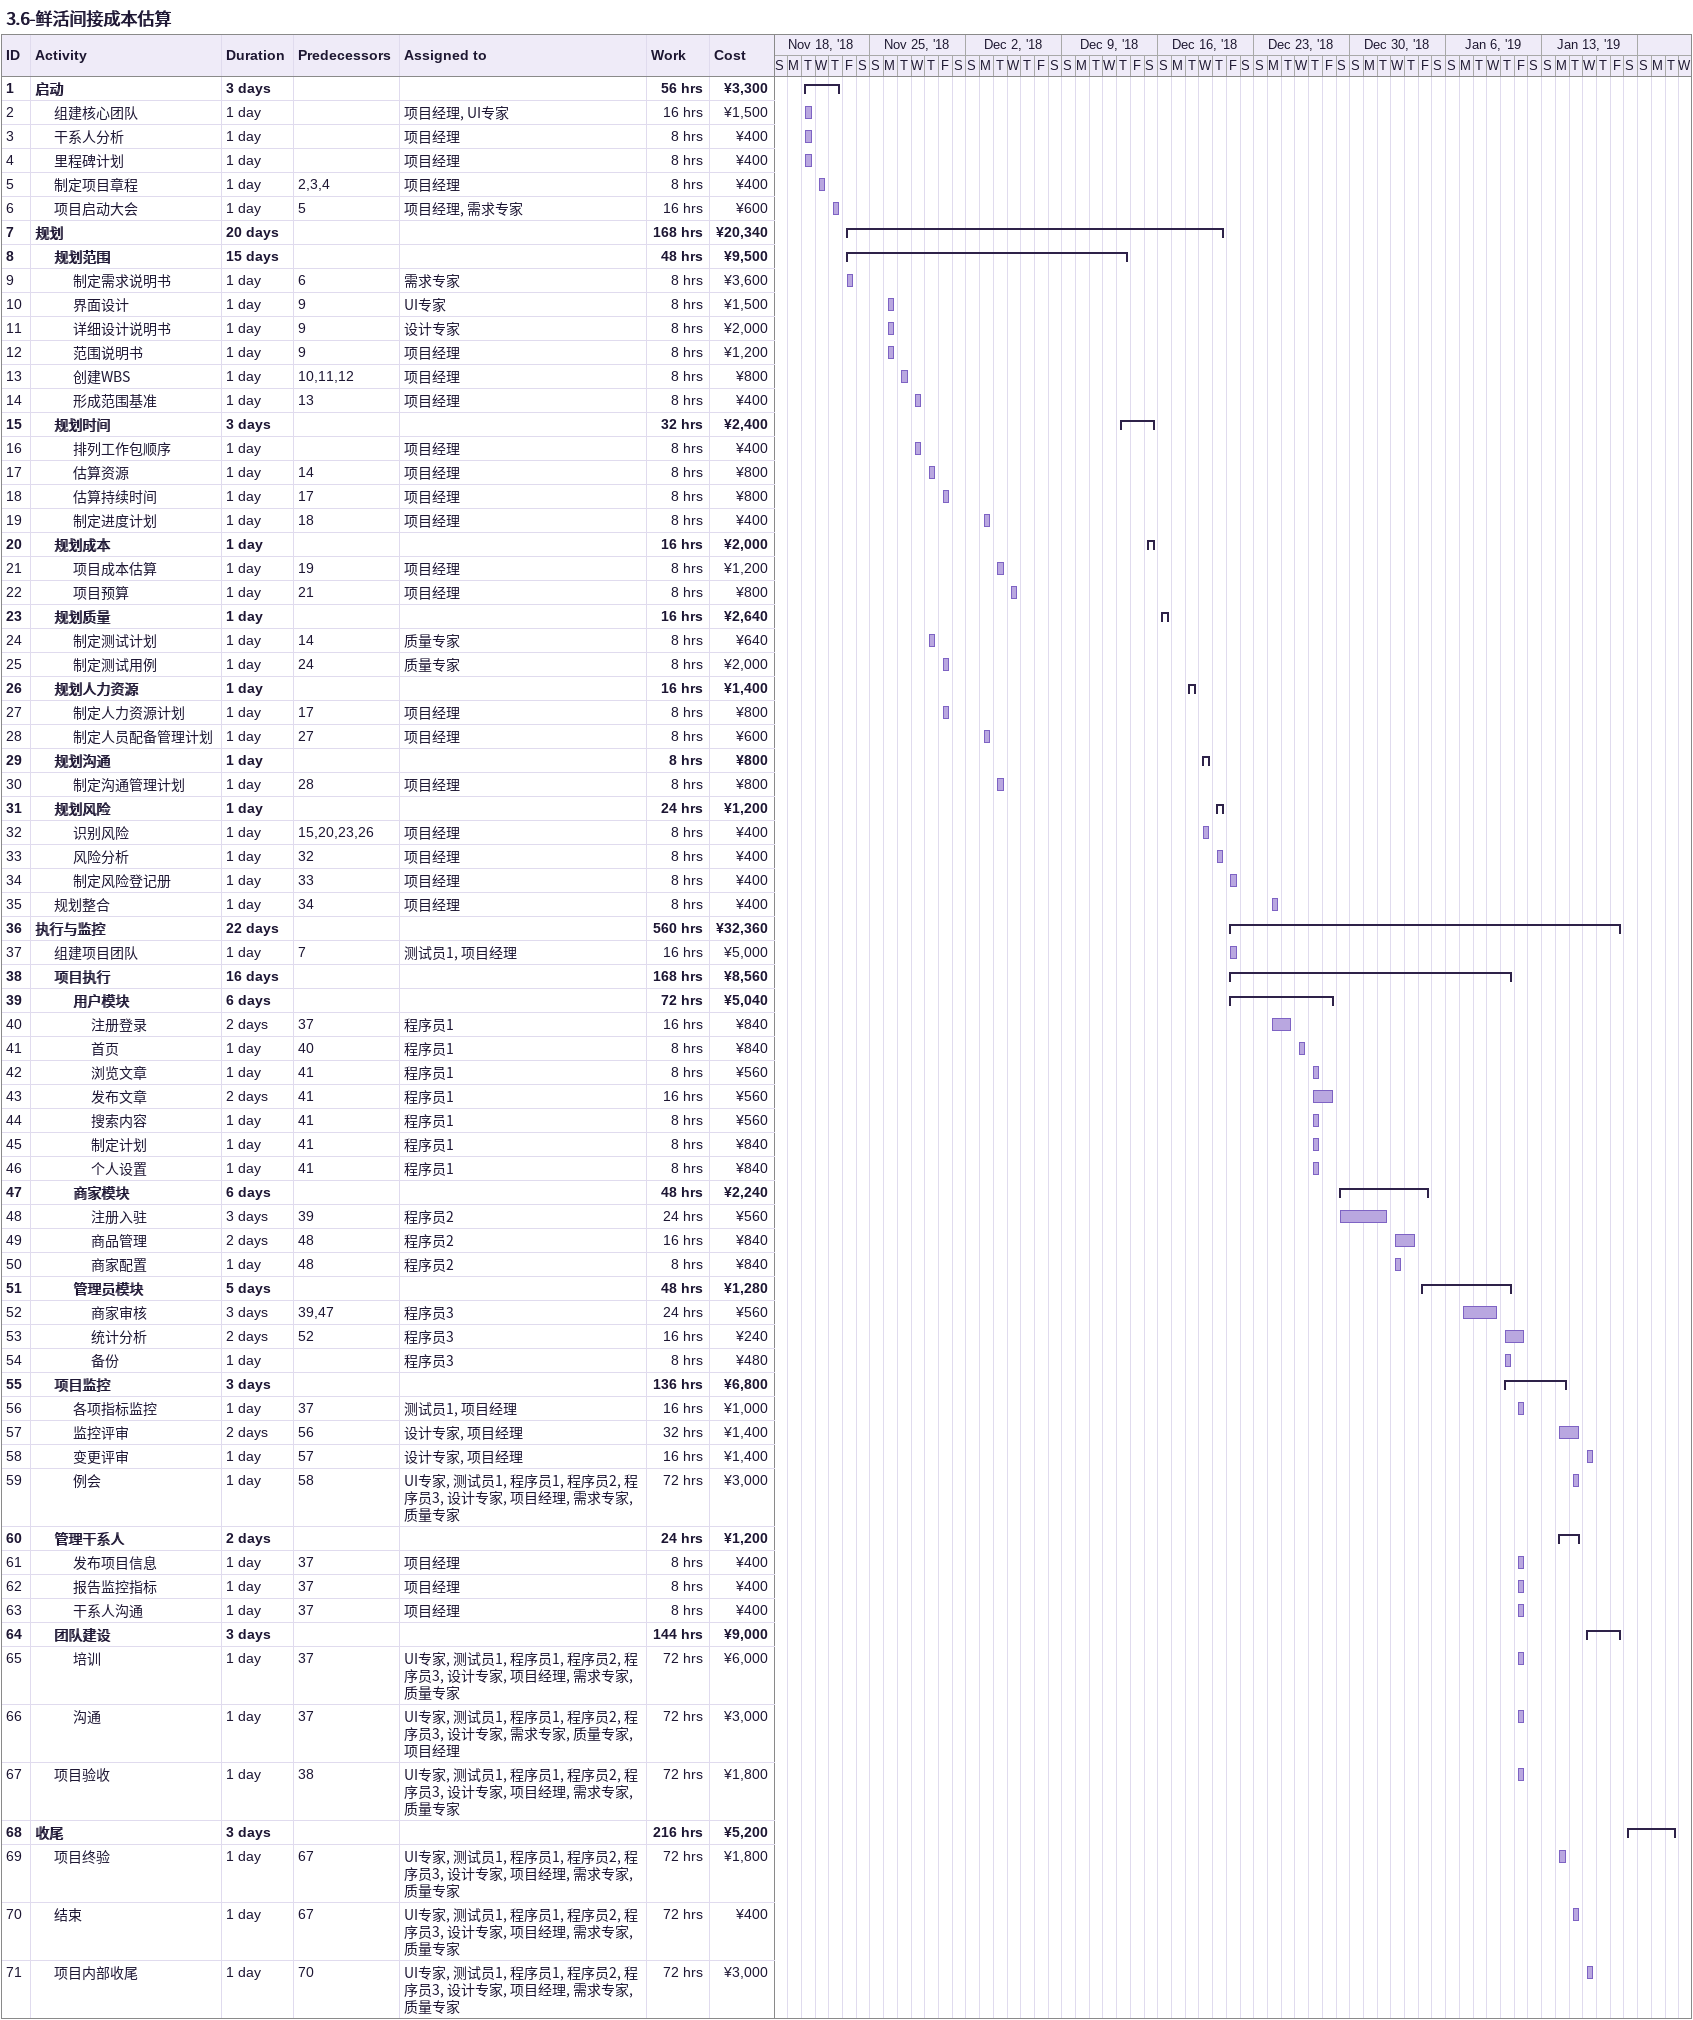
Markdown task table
3.6-鲜活间接成本估算

| ID | Level | Task | Duration | Start | Finish | Predecessors | Resources | Work (h) | Cost (¥) |
|---|---|---|---|---|---|---|---|---|---|
| 1 | 1 | **启动** | 3d | 2018-11-20 | 2018-11-22 |  |  | 56 | 3300 |
| 2 | 2 | 组建核心团队 | 1d | 2018-11-20 | 2018-11-20 |  | 项目经理, UI专家 | 16 | 1500 |
| 3 | 2 | 干系人分析 | 1d | 2018-11-20 | 2018-11-20 |  | 项目经理 | 8 | 400 |
| 4 | 2 | 里程碑计划 | 1d | 2018-11-20 | 2018-11-20 |  | 项目经理 | 8 | 400 |
| 5 | 2 | 制定项目章程 | 1d | 2018-11-21 | 2018-11-21 | 2, 3, 4 | 项目经理 | 8 | 400 |
| 6 | 2 | 项目启动大会 | 1d | 2018-11-22 | 2018-11-22 | 5 | 项目经理, 需求专家 | 16 | 600 |
| 7 | 1 | **规划** | 20d | 2018-11-23 | 2018-12-20 |  |  | 168 | 20340 |
| 8 | 2 | **规划范围** | 15d | 2018-11-23 | 2018-12-13 |  |  | 48 | 9500 |
| 9 | 3 | 制定需求说明书 | 1d | 2018-11-23 | 2018-11-23 | 6 | 需求专家 | 8 | 3600 |
| 10 | 3 | 界面设计 | 1d | 2018-11-26 | 2018-11-26 | 9 | UI专家 | 8 | 1500 |
| 11 | 3 | 详细设计说明书 | 1d | 2018-11-26 | 2018-11-26 | 9 | 设计专家 | 8 | 2000 |
| 12 | 3 | 范围说明书 | 1d | 2018-11-26 | 2018-11-26 | 9 | 项目经理 | 8 | 1200 |
| 13 | 3 | 创建WBS | 1d | 2018-11-27 | 2018-11-27 | 10, 11, 12 | 项目经理 | 8 | 800 |
| 14 | 3 | 形成范围基准 | 1d | 2018-11-28 | 2018-11-28 | 13 | 项目经理 | 8 | 400 |
| 15 | 2 | **规划时间** | 3d | 2018-12-13 | 2018-12-15 |  |  | 32 | 2400 |
| 16 | 3 | 排列工作包顺序 | 1d | 2018-11-28 | 2018-11-28 |  | 项目经理 | 8 | 400 |
| 17 | 3 | 估算资源 | 1d | 2018-11-29 | 2018-11-29 | 14 | 项目经理 | 8 | 800 |
| 18 | 3 | 估算持续时间 | 1d | 2018-11-30 | 2018-11-30 | 17 | 项目经理 | 8 | 800 |
| 19 | 3 | 制定进度计划 | 1d | 2018-12-03 | 2018-12-03 | 18 | 项目经理 | 8 | 400 |
| 20 | 2 | **规划成本** | 1d | 2018-12-15 | 2018-12-15 |  |  | 16 | 2000 |
| 21 | 3 | 项目成本估算 | 1d | 2018-12-04 | 2018-12-04 | 19 | 项目经理 | 8 | 1200 |
| 22 | 3 | 项目预算 | 1d | 2018-12-05 | 2018-12-05 | 21 | 项目经理 | 8 | 800 |
| 23 | 2 | **规划质量** | 1d | 2018-12-16 | 2018-12-16 |  |  | 16 | 2640 |
| 24 | 3 | 制定测试计划 | 1d | 2018-11-29 | 2018-11-29 | 14 | 质量专家 | 8 | 640 |
| 25 | 3 | 制定测试用例 | 1d | 2018-11-30 | 2018-11-30 | 24 | 质量专家 | 8 | 2000 |
| 26 | 2 | **规划人力资源** | 1d | 2018-12-18 | 2018-12-18 |  |  | 16 | 1400 |
| 27 | 3 | 制定人力资源计划 | 1d | 2018-11-30 | 2018-11-30 | 17 | 项目经理 | 8 | 800 |
| 28 | 3 | 制定人员配备管理计划 | 1d | 2018-12-03 | 2018-12-03 | 27 | 项目经理 | 8 | 600 |
| 29 | 2 | **规划沟通** | 1d | 2018-12-19 | 2018-12-19 |  |  | 8 | 800 |
| 30 | 3 | 制定沟通管理计划 | 1d | 2018-12-04 | 2018-12-04 | 28 | 项目经理 | 8 | 800 |
| 31 | 2 | **规划风险** | 1d | 2018-12-20 | 2018-12-20 |  |  | 24 | 1200 |
| 32 | 3 | 识别风险 | 1d | 2018-12-19 | 2018-12-19 | 15, 20, 23, 26 | 项目经理 | 8 | 400 |
| 33 | 3 | 风险分析 | 1d | 2018-12-20 | 2018-12-20 | 32 | 项目经理 | 8 | 400 |
| 34 | 3 | 制定风险登记册 | 1d | 2018-12-21 | 2018-12-21 | 33 | 项目经理 | 8 | 400 |
| 35 | 2 | 规划整合 | 1d | 2018-12-24 | 2018-12-24 | 34 | 项目经理 | 8 | 400 |
| 36 | 1 | **执行与监控** | 22d | 2018-12-21 | 2019-01-18 |  |  | 560 | 32360 |
| 37 | 2 | 组建项目团队 | 1d | 2018-12-21 | 2018-12-21 | 7 | 测试员1, 项目经理 | 16 | 5000 |
| 38 | 2 | **项目执行** | 16d | 2018-12-21 | 2019-01-10 |  |  | 168 | 8560 |
| 39 | 3 | **用户模块** | 6d | 2018-12-21 | 2018-12-28 |  |  | 72 | 5040 |
| 40 | 4 | 注册登录 | 2d | 2018-12-24 | 2018-12-25 | 37 | 程序员1 | 16 | 840 |
| 41 | 4 | 首页 | 1d | 2018-12-26 | 2018-12-26 | 40 | 程序员1 | 8 | 840 |
| 42 | 4 | 浏览文章 | 1d | 2018-12-27 | 2018-12-27 | 41 | 程序员1 | 8 | 560 |
| 43 | 4 | 发布文章 | 2d | 2018-12-27 | 2018-12-28 | 41 | 程序员1 | 16 | 560 |
| 44 | 4 | 搜索内容 | 1d | 2018-12-27 | 2018-12-27 | 41 | 程序员1 | 8 | 560 |
| 45 | 4 | 制定计划 | 1d | 2018-12-27 | 2018-12-27 | 41 | 程序员1 | 8 | 840 |
| 46 | 4 | 个人设置 | 1d | 2018-12-27 | 2018-12-27 | 41 | 程序员1 | 8 | 840 |
| 47 | 3 | **商家模块** | 6d | 2018-12-29 | 2019-01-04 |  |  | 48 | 2240 |
| 48 | 4 | 注册入驻 | 3d | 2018-12-29 | 2019-01-01 | 39 | 程序员2 | 24 | 560 |
| 49 | 4 | 商品管理 | 2d | 2019-01-02 | 2019-01-03 | 48 | 程序员2 | 16 | 840 |
| 50 | 4 | 商家配置 | 1d | 2019-01-02 | 2019-01-02 | 48 | 程序员2 | 8 | 840 |
| 51 | 3 | **管理员模块** | 5d | 2019-01-04 | 2019-01-10 |  |  | 48 | 1280 |
| 52 | 4 | 商家审核 | 3d | 2019-01-07 | 2019-01-09 | 39, 47 | 程序员3 | 24 | 560 |
| 53 | 4 | 统计分析 | 2d | 2019-01-10 | 2019-01-11 | 52 | 程序员3 | 16 | 240 |
| 54 | 4 | 备份 | 1d | 2019-01-10 | 2019-01-10 |  | 程序员3 | 8 | 480 |
| 55 | 2 | **项目监控** | 3d | 2019-01-10 | 2019-01-14 |  |  | 136 | 6800 |
| 56 | 3 | 各项指标监控 | 1d | 2019-01-11 | 2019-01-11 | 37 | 测试员1, 项目经理 | 16 | 1000 |
| 57 | 3 | 监控评审 | 2d | 2019-01-14 | 2019-01-15 | 56 | 设计专家, 项目经理 | 32 | 1400 |
| 58 | 3 | 变更评审 | 1d | 2019-01-16 | 2019-01-16 | 57 | 设计专家, 项目经理 | 16 | 1400 |
| 59 | 3 | 例会 | 1d | 2019-01-15 | 2019-01-15 | 58 | UI专家, 测试员1, 程序员1, 程序员2, 程序员3, 设计专家, 项目经理, 需求专家, 质量专家 | 72 | 3000 |
| 60 | 2 | **管理干系人** | 2d | 2019-01-14 | 2019-01-15 |  |  | 24 | 1200 |
| 61 | 3 | 发布项目信息 | 1d | 2019-01-11 | 2019-01-11 | 37 | 项目经理 | 8 | 400 |
| 62 | 3 | 报告监控指标 | 1d | 2019-01-11 | 2019-01-11 | 37 | 项目经理 | 8 | 400 |
| 63 | 3 | 干系人沟通 | 1d | 2019-01-11 | 2019-01-11 | 37 | 项目经理 | 8 | 400 |
| 64 | 2 | **团队建设** | 3d | 2019-01-16 | 2019-01-18 |  |  | 144 | 9000 |
| 65 | 3 | 培训 | 1d | 2019-01-11 | 2019-01-11 | 37 | UI专家, 测试员1, 程序员1, 程序员2, 程序员3, 设计专家, 项目经理, 需求专家, 质量专家 | 72 | 6000 |
| 66 | 3 | 沟通 | 1d | 2019-01-11 | 2019-01-11 | 37 | UI专家, 测试员1, 程序员1, 程序员2, 程序员3, 设计专家, 需求专家, 质量专家, 项目经理 | 72 | 3000 |
| 67 | 2 | 项目验收 | 1d | 2019-01-11 | 2019-01-11 | 38 | UI专家, 测试员1, 程序员1, 程序员2, 程序员3, 设计专家, 项目经理, 需求专家, 质量专家 | 72 | 1800 |
| 68 | 1 | **收尾** | 3d | 2019-01-19 | 2019-01-22 |  |  | 216 | 5200 |
| 69 | 2 | 项目终验 | 1d | 2019-01-14 | 2019-01-14 | 67 | UI专家, 测试员1, 程序员1, 程序员2, 程序员3, 设计专家, 项目经理, 需求专家, 质量专家 | 72 | 1800 |
| 70 | 2 | 结束 | 1d | 2019-01-15 | 2019-01-15 | 67 | UI专家, 测试员1, 程序员1, 程序员2, 程序员3, 设计专家, 项目经理, 需求专家, 质量专家 | 72 | 400 |
| 71 | 2 | 项目内部收尾 | 1d | 2019-01-16 | 2019-01-16 | 70 | UI专家, 测试员1, 程序员1, 程序员2, 程序员3, 设计专家, 项目经理, 需求专家, 质量专家 | 72 | 3000 |
